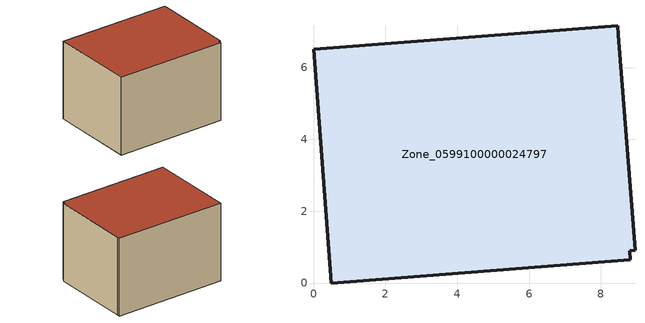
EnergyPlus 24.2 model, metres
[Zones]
Zone_0599100000024797
 floor ground (C_G): 0.5,0 0,6.51 8.47,7.16 8.49,6.91 8.95,0.92 8.8,0.91 8.81,0.65 z0
 wall outside (C_F): 0,6.51 0.5,0 8.81,0.65 8.8,0.91 8.95,0.92 8.49,6.91 8.47,7.16 0,6.51 z0:5.88
 roof outside (C_R): 0.5,0 8.81,0.65 8.8,0.91 8.95,0.92 8.49,6.91 8.47,7.16 0,6.51 z5.88
[BUILDING]
Pand.0599100000024797: North Axis=0; Terrain=City; Loads Convergence Tolerance Value=0.04; Temperature Convergence Tolerance Value=0.4; Solar Distribution=FullExterior; Maximum Number of Warmup Days=25; Minimum Number of Warmup Days=1
[Site:Location]
Rotterdam.The.Hague.AP_ZH_NLD Design_Conditions: Latitude=51.96; Longitude=4.45; Time Zone=1; Elevation=-4.5
[SITE:GROUNDTEMPERATURE:BUILDINGSURFACE]
18, 18, 18, 18, 18, 18, 18, 18, 18, 18, 18, 18
[MATERIAL] Thermal Absorptance=0.9; Solar Absorptance=0.7; Visible Absorptance=0.7
Name | Roughness | Thickness | Conductivity | Density | Specific Heat
G.TC.1946-1964 | MediumSmooth | 0.15 | 1 | 540 | 1210
F.TC.1946-1964 | Rough | 0.3 | 0.857143 | 1920 | 840
R.TC.1946-1964 | MediumRough | 0.2 | 0.235294 | 1500 | 1000
[CONSTRUCTION]
C_G: G.TC.1946-1964
C_F: F.TC.1946-1964
C_R: R.TC.1946-1964
[ZONE]
Zone_0599100000024797: Type=1; Multiplier=1; Ceiling Height=Autocalculate; Volume=Autocalculate; Floor Area=autocalculate; Part of Total Floor Area=Yes
[ZONEINFILTRATION:DESIGNFLOWRATE]
Infil_Zone_0599100000024797: Zone or ZoneList or Space or SpaceList=Zone_0599100000024797; Schedule=AlwaysOn; Design Flow Rate Calculation Method=Flow/Area; Flow Rate per Floor Area=0.003; Constant Term Coefficient=1; Temperature Term Coefficient=0; Velocity Term Coefficient=0; Velocity Squared Term Coefficient=0
[HVACTEMPLATE:ZONE:IDEALLOADSAIRSYSTEM]
Zone_0599100000024797: Maximum Heating Supply Air Temperature=50; Minimum Cooling Supply Air Temperature=13; Maximum Heating Supply Air Humidity Ratio=0.0156; Minimum Cooling Supply Air Humidity Ratio=0.0077; Heating Limit=NoLimit; Cooling Limit=NoLimit; Dehumidification Control Type=ConstantSensibleHeatRatio; Cooling Sensible Heat Ratio=0.7; Dehumidification Setpoint=60; Humidification Control Type=None; Humidification Setpoint=30; Outdoor Air Method=None; Outdoor Air Flow Rate per Person=0.00944; Outdoor Air Flow Rate per Zone Floor Area=0; Outdoor Air Flow Rate per Zone=0; Demand Controlled Ventilation Type=None; Outdoor Air Economizer Type=NoEconomizer; Heat Recovery Type=None; Sensible Heat Recovery Effectiveness=0.7; Latent Heat Recovery Effectiveness=0.65
[ZONECONTROL:THERMOSTAT]
ThermostatControl_Zone_0599100000024797: Zone or ZoneList=Zone_0599100000024797; Control Type Schedule=DualSetpointControlType; Control 1=Thermostat_Zone_0599100000024797; Temperature Difference Between Cutout And Setpoint=0
[THERMOSTATSETPOINT:DUALSETPOINT]
Thermostat_Zone_0599100000024797: Heating Setpoint Temperature Schedule=HeatingSetpoint_Zone_0599100000024797; Cooling Setpoint Temperature Schedule=CoolingSetpoint_Zone_0599100000024797
[SCHEDULE:COMPACT]
HeatingSetpoint_Zone_0599100000024797: Through: 12/31, For: AllDays, Until: 24:00, 21
CoolingSetpoint_Zone_0599100000024797: Through: 12/31, For: AllDays, Until: 24:00, 24
DualSetpointControlType: Through: 12/31, For: AllDays, Until: 24:00, 4
AlwaysOn: Through: 12/31, For: AllDays, Until: 24:00, 1
